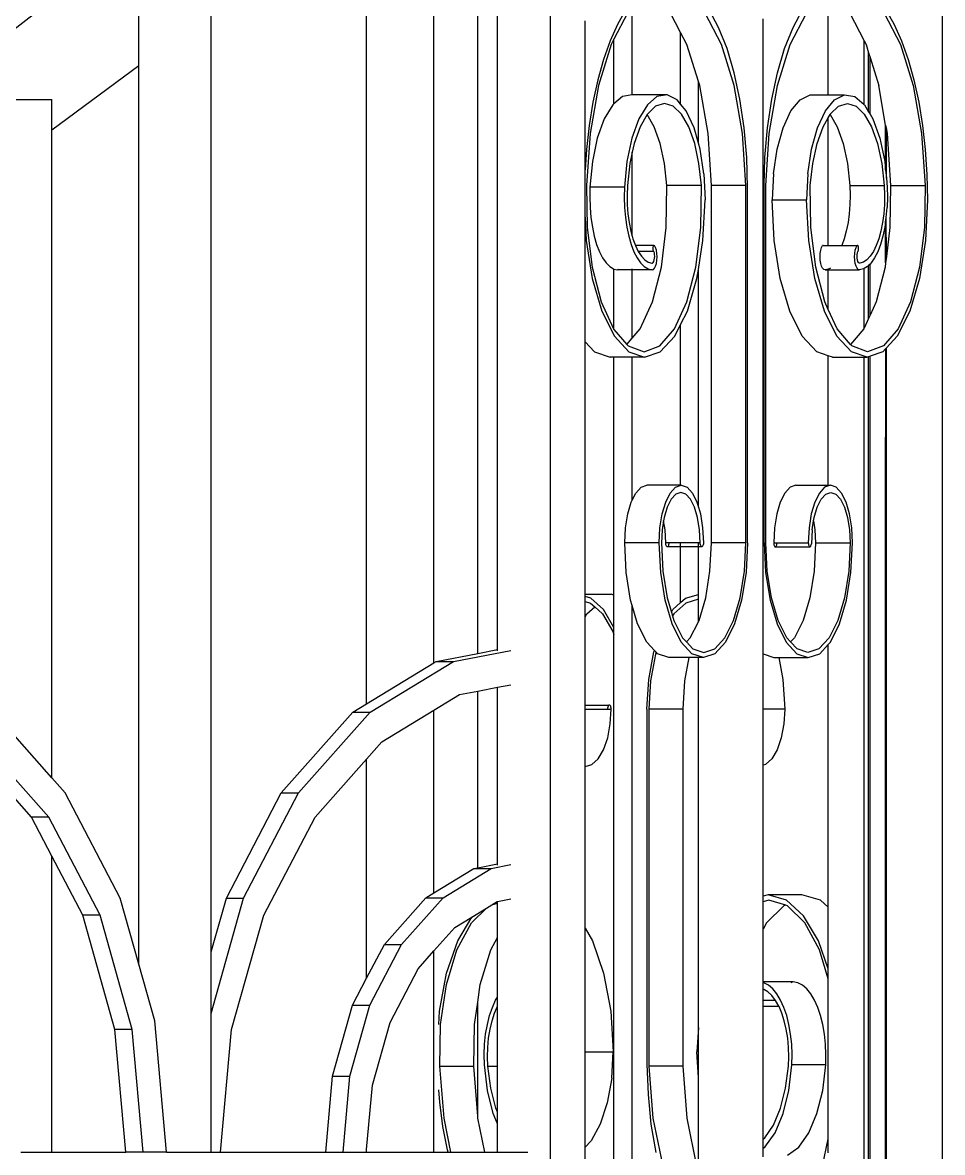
# Model space of a CAD drawing. Header units: millimetres. Extents: x 173236 to 801264, y -94969 to 615039.
# Drawn here: x 500084.4 to 500263.6, y -2894.8 to -2674.7 of the extents above; entities that cross this region are included whole.
import ezdxf

# ---------------------------------------------------------------- set-up
doc = ezdxf.new("R2010")
doc.units = ezdxf.units.MM
doc.header["$MEASUREMENT"] = 0
doc.layers.add('VOX-A-WALL-PATT', color=233, linetype='Continuous')

# ---------------------------------------------------------------- blocks, each defined once
blk = doc.blocks.new('STAIRCASE')
at = {"layer": 'VOX-A-WALL-PATT'}
for p, q in [((500187.22, -2921.08), (500187.22, -2255.49)), ((500263.56, -3046.31), (500263.56, -2477.82)), ((500176.88, -2796.87), (500176.88, -2616.97)), ((500164.5, -2799.45), (500164.5, -2631.16)), ((500173.03, -2797.62), (500173.03, -2631.16)), ((500151.4, -2807.43), (500151.4, -2664.89)), ((500107.02, -2677.17), (500107.02, -2669.67)), ((500241.29, -2688.79), (500241.29, -2668.88)), ((500121.12, -2855.77), (500121.12, -2670.44)), ((500203.13, -2688.81), (500203.13, -2671.91)), ((500087.63, -2672.29), (500051.33, -2700.23)), ((500202.2, -2672.89), (500199.57, -2677.95)), ((500201.84, -2672.3), (500200.27, -2675.07)), ((500212.56, -2676.62), (500210.62, -2672.89)), ((500220.52, -2679), (500217.35, -2672.89)), ((500219.96, -2675.68), (500218.11, -2672.24)), ((500228.67, -2706.48), (500228.67, -2673.97)), ((500233.91, -2679), (500237.08, -2672.89)), ((500234.47, -2675.68), (500236.33, -2672.24)), ((500245.51, -2672.89), (500248.3, -2678.27)), ((500252.24, -2672.89), (500255.41, -2679)), ((500252.64, -2672.4), (500254.16, -2675.07)), ((500193.94, -2703.43), (500193.94, -2674.37)), ((500200.27, -2675.07), (500198.83, -2678.29)), ((500221.61, -2679.79), (500219.96, -2675.68)), ((500232.83, -2679.79), (500234.47, -2675.68)), ((500254.16, -2675.07), (500255.6, -2678.29)), ((500107.02, -2679.45), (500107.02, -2677.17)), ((500198.83, -2678.29), (500197.54, -2681.91)), ((500199.57, -2677.95), (500199.02, -2679)), ((500199.57, -2690.53), (500199.57, -2677.95)), ((500212.56, -2690.59), (500212.56, -2676.62)), ((500213.8, -2679), (500212.56, -2676.62)), ((500248.3, -2690.68), (500248.3, -2678.27)), ((500248.3, -2678.27), (500248.68, -2679)), ((500255.6, -2678.29), (500256.89, -2681.91)), ((500107.02, -2683.14), (500107.02, -2679.45)), ((500199.02, -2679), (500196.55, -2686.99)), ((500216.03, -2686.2), (500213.8, -2679)), ((500223, -2686.99), (500220.52, -2679)), ((500223, -2684.48), (500221.61, -2679.79)), ((500231.43, -2686.99), (500233.91, -2679)), ((500231.43, -2684.48), (500232.83, -2679.79)), ((500248.68, -2679), (500249.18, -2680.59)), ((500249.18, -2692.08), (500249.18, -2680.59)), ((500249.18, -2680.59), (500249.46, -2681.51)), ((500255.41, -2679), (500257.89, -2686.99)), ((500197.54, -2681.91), (500196.42, -2685.9)), ((500249.46, -2692.55), (500249.46, -2681.51)), ((500249.46, -2681.51), (500251.16, -2686.99)), ((500256.89, -2681.91), (500258.01, -2685.9)), ((500107.02, -2683.14), (500090.06, -2695.7)), ((500107.02, -2858.16), (500107.02, -2683.14)), ((500224.12, -2689.65), (500223, -2684.48)), ((500230.32, -2689.65), (500231.43, -2684.48)), ((500196.55, -2686.99), (500194.92, -2696.35)), ((500196.42, -2685.9), (500195.49, -2690.19)), ((500216.03, -2698.23), (500216.03, -2686.2)), ((500216.28, -2686.99), (500216.03, -2686.2)), ((500217.9, -2696.35), (500216.28, -2686.99)), ((500224.63, -2696.35), (500223, -2686.99)), ((500229.81, -2696.35), (500231.43, -2686.99)), ((500252.49, -2694.67), (500251.16, -2686.99)), ((500257.89, -2686.99), (500259.51, -2696.35)), ((500258.01, -2685.9), (500258.95, -2690.19)), ((500201.23, -2689.12), (500199.57, -2690.53)), ((500203.13, -2688.81), (500201.23, -2689.12)), ((500203.2, -2688.79), (500203.13, -2688.81)), ((500209.93, -2688.79), (500203.2, -2688.79)), ((500207.96, -2689.12), (500206.08, -2690.72)), ((500209.93, -2688.79), (500207.96, -2689.12)), ((500211.87, -2689.75), (500209.93, -2688.79)), ((500235.84, -2689.75), (500237.78, -2688.79)), ((500237.78, -2688.79), (500241.29, -2688.79)), ((500241.29, -2688.79), (500244.51, -2688.79)), ((500242.56, -2689.75), (500244.51, -2688.79)), ((500244.51, -2688.79), (500246.48, -2689.12)), ((500246.48, -2689.12), (500248.3, -2690.68)), ((500082.32, -2689.73), (500090.06, -2689.73)), ((500090.06, -2695.7), (500090.06, -2689.73)), ((500195.49, -2690.19), (500194.75, -2694.74)), ((500199.35, -2690.72), (500197.68, -2693.49)), ((500199.57, -2690.53), (500199.35, -2690.72)), ((500206.08, -2690.72), (500204.41, -2693.49)), ((500207.69, -2690.99), (500206.09, -2692.53)), ((500209.4, -2690.46), (500207.69, -2690.99)), ((500211.1, -2690.99), (500209.4, -2690.46)), ((500212.71, -2692.53), (500211.1, -2690.99)), ((500212.56, -2690.59), (500211.87, -2689.75)), ((500213.66, -2691.94), (500212.56, -2690.59)), ((500224.93, -2695.19), (500224.12, -2689.65)), ((500229.5, -2695.19), (500230.32, -2689.65)), ((500234.05, -2691.94), (500235.84, -2689.75)), ((500240.77, -2691.94), (500242.56, -2689.75)), ((500241.72, -2692.53), (500243.33, -2690.99)), ((500243.33, -2690.99), (500245.04, -2690.46)), ((500245.04, -2690.46), (500246.74, -2690.99)), ((500246.74, -2690.99), (500248.35, -2692.53)), ((500248.3, -2690.68), (500248.36, -2690.72)), ((500248.36, -2690.72), (500249.18, -2692.08)), ((500258.95, -2690.19), (500259.69, -2694.74)), ((500197.68, -2693.49), (500196.33, -2697.24)), ((500204.41, -2693.49), (500203.06, -2697.24)), ((500206.03, -2692.62), (500204.66, -2695.01)), ((500206.09, -2692.53), (500206.03, -2692.62)), ((500207.41, -2695.01), (500206.03, -2692.62)), ((500214.14, -2695.01), (500212.71, -2692.53)), ((500215.19, -2695.22), (500213.66, -2691.94)), ((500232.52, -2695.22), (500234.05, -2691.94)), ((500239.25, -2695.22), (500240.77, -2691.94)), ((500240.3, -2695.01), (500241.29, -2693.28)), ((500241.29, -2693.28), (500241.67, -2692.62)), ((500241.29, -2718.14), (500241.29, -2693.28)), ((500241.67, -2692.62), (500241.72, -2692.53)), ((500241.67, -2692.62), (500243.05, -2695.01)), ((500248.35, -2692.53), (500249.77, -2695.01)), ((500249.18, -2692.08), (500249.46, -2692.55)), ((500249.46, -2692.55), (500250.03, -2693.49)), ((500250.03, -2693.49), (500251.38, -2697.24)), ((500090.06, -2821.82), (500090.06, -2695.7)), ((500194.75, -2694.74), (500194.21, -2699.47)), ((500204.66, -2695.01), (500203.5, -2698.29)), ((500208.57, -2698.29), (500207.41, -2695.01)), ((500215.3, -2698.29), (500214.14, -2695.01)), ((500216.03, -2698.23), (500215.19, -2695.22)), ((500225.43, -2700.98), (500224.93, -2695.19)), ((500229, -2700.98), (500229.5, -2695.19)), ((500231.36, -2699.38), (500232.52, -2695.22)), ((500238.09, -2699.38), (500239.25, -2695.22)), ((500239.14, -2698.29), (500240.3, -2695.01)), ((500243.05, -2695.01), (500244.21, -2698.29)), ((500249.77, -2695.01), (500250.94, -2698.29)), ((500252.49, -2703.4), (500252.49, -2694.67)), ((500252.49, -2694.67), (500252.64, -2695.54)), ((500252.64, -2705.02), (500252.64, -2695.54)), ((500252.64, -2695.54), (500252.79, -2696.35)), ((500259.69, -2694.74), (500260.23, -2699.47)), ((500194.92, -2696.35), (500194.26, -2706.48)), ((500196.33, -2697.24), (500195.38, -2701.76)), ((500203.06, -2697.24), (500202.11, -2701.76)), ((500203.5, -2698.29), (500203.13, -2699.97)), ((500209.41, -2702.18), (500208.57, -2698.29)), ((500216.14, -2702.18), (500215.3, -2698.29)), ((500216.35, -2699.38), (500216.03, -2698.23)), ((500218.56, -2706.48), (500217.9, -2696.35)), ((500225.29, -2706.48), (500224.63, -2696.35)), ((500229.14, -2706.48), (500229.81, -2696.35)), ((500238.3, -2702.18), (500239.14, -2698.29)), ((500244.21, -2698.29), (500245.05, -2702.18)), ((500250.94, -2698.29), (500251.78, -2702.18)), ((500251.38, -2697.24), (500252.33, -2701.76)), ((500252.79, -2696.35), (500253.45, -2706.48)), ((500259.51, -2696.35), (500260.18, -2706.48)), ((500194.21, -2699.47), (500193.94, -2703.43)), ((500203.13, -2699.97), (500202.66, -2702.18)), ((500203.13, -2716.31), (500203.13, -2699.97)), ((500217.08, -2704.16), (500216.35, -2699.38)), ((500230.63, -2704.16), (500231.36, -2699.38)), ((500237.36, -2704.16), (500238.09, -2699.38)), ((500260.23, -2699.47), (500260.55, -2704.34)), ((500195.38, -2701.76), (500194.9, -2706.75)), ((500202.11, -2701.76), (500201.62, -2706.75)), ((500202.66, -2702.18), (500202.19, -2706.48)), ((500209.87, -2706.48), (500209.41, -2702.18)), ((500216.6, -2706.48), (500216.14, -2702.18)), ((500225.6, -2706.89), (500225.43, -2700.98)), ((500228.85, -2706.48), (500229, -2700.98)), ((500237.83, -2706.48), (500238.3, -2702.18)), ((500245.05, -2702.18), (500245.51, -2706.48)), ((500251.78, -2702.18), (500252.24, -2706.48)), ((500252.33, -2701.76), (500252.49, -2703.4)), ((500193.94, -2712.61), (500193.94, -2703.43)), ((500217.08, -2704.16), (500217.33, -2709.26)), ((500230.63, -2704.16), (500230.38, -2709.26)), ((500237.36, -2704.16), (500237.11, -2709.26)), ((500252.49, -2703.4), (500252.64, -2705.02)), ((500252.64, -2705.02), (500252.81, -2706.75)), ((500260.55, -2704.34), (500260.66, -2709.26)), ((500194.26, -2706.48), (500194.36, -2714.63)), ((500194.9, -2706.75), (500194.85, -2708.75)), ((500201.62, -2706.75), (500194.9, -2706.75)), ((500201.62, -2706.75), (500201.58, -2708.75)), ((500202.19, -2706.48), (500202.13, -2708.31)), ((500209.77, -2714.63), (500209.87, -2706.48)), ((500216.6, -2706.48), (500209.87, -2706.48)), ((500216.5, -2714.63), (500216.6, -2706.48)), ((500225.29, -2706.48), (500218.56, -2706.48)), ((500218.56, -2776.05), (500218.56, -2706.48)), ((500225.29, -2776.05), (500225.29, -2706.48)), ((500225.6, -2776.05), (500225.6, -2706.89)), ((500228.67, -2706.48), (500228.85, -2706.48)), ((500228.67, -2706.89), (500228.67, -2706.48)), ((500228.67, -2706.89), (500228.84, -2706.89)), ((500228.67, -2776.05), (500228.67, -2706.89)), ((500228.84, -2706.89), (500228.85, -2706.48)), ((500228.84, -2776.05), (500228.84, -2706.89)), ((500229.14, -2776.05), (500229.14, -2706.48)), ((500237.93, -2714.63), (500237.83, -2706.48)), ((500245.51, -2706.48), (500252.24, -2706.48)), ((500245.51, -2706.48), (500245.57, -2708.31)), ((500252.24, -2706.48), (500252.3, -2708.31)), ((500252.81, -2706.75), (500252.85, -2708.75)), ((500253.45, -2706.48), (500253.35, -2714.63)), ((500253.45, -2706.48), (500260.18, -2706.48)), ((500260.18, -2706.48), (500260.08, -2714.63)), ((500194.85, -2708.75), (500194.92, -2710.75)), ((500201.58, -2708.75), (500201.65, -2710.75)), ((500202.13, -2708.31), (500202.17, -2710.15)), ((500216.92, -2717.19), (500217.33, -2709.26)), ((500230.78, -2717.19), (500230.38, -2709.26)), ((500230.38, -2709.26), (500237.11, -2709.26)), ((500237.51, -2717.19), (500237.11, -2709.26)), ((500245.57, -2708.31), (500245.54, -2710.15)), ((500252.3, -2708.31), (500252.26, -2710.15)), ((500252.85, -2708.75), (500252.79, -2710.75)), ((500260.66, -2709.26), (500260.26, -2717.19)), ((500194.92, -2710.75), (500195.09, -2712.7)), ((500201.65, -2710.75), (500201.82, -2712.7)), ((500202.17, -2710.15), (500202.31, -2711.96)), ((500245.54, -2710.15), (500245.4, -2711.96)), ((500252.26, -2710.15), (500252.13, -2711.96)), ((500252.61, -2712.7), (500252.79, -2710.75)), ((500193.94, -2712.61), (500194.18, -2717.19)), ((500193.94, -2736.89), (500193.94, -2712.61)), ((500195.09, -2712.7), (500195.37, -2714.57)), ((500201.82, -2712.7), (500202.1, -2714.57)), ((500202.31, -2711.96), (500202.54, -2713.69)), ((500202.54, -2713.69), (500202.87, -2715.33)), ((500245.17, -2713.69), (500244.84, -2715.33)), ((500245.4, -2711.96), (500245.17, -2713.69)), ((500251.89, -2713.69), (500251.57, -2715.33)), ((500252.13, -2711.96), (500251.89, -2713.69)), ((500252.49, -2713.58), (500252.34, -2714.57)), ((500252.49, -2713.58), (500252.61, -2712.7)), ((500252.49, -2721.53), (500252.49, -2713.58)), ((500252.64, -2720.31), (500252.61, -2712.7)), ((500194.36, -2714.63), (500195.32, -2722.39)), ((500195.37, -2714.57), (500195.74, -2716.33)), ((500202.1, -2714.57), (500202.47, -2716.33)), ((500202.87, -2715.33), (500203.13, -2716.31)), ((500208.81, -2722.39), (500209.77, -2714.63)), ((500215.54, -2722.39), (500216.5, -2714.63)), ((500238.9, -2722.39), (500237.93, -2714.63)), ((500244.84, -2715.33), (500244.43, -2716.83)), ((500251.57, -2715.33), (500251.16, -2716.83)), ((500252.34, -2714.57), (500251.97, -2716.33)), ((500253.35, -2714.63), (500252.64, -2720.31)), ((500260.08, -2714.63), (500259.11, -2722.39)), ((500194.18, -2717.19), (500195.35, -2724.58)), ((500195.74, -2716.33), (500196.2, -2717.93)), ((500196.2, -2717.93), (500196.75, -2719.35)), ((500202.47, -2716.33), (500202.93, -2717.93)), ((500202.93, -2717.93), (500203.48, -2719.35)), ((500203.13, -2716.31), (500203.28, -2716.83)), ((500203.28, -2716.83), (500203.75, -2718.12)), ((500207.37, -2718.14), (500203.75, -2718.12)), ((500203.75, -2718.12), (500203.75, -2718.14)), ((500207.37, -2718.14), (500203.75, -2718.14)), ((500203.75, -2718.14), (500203.76, -2718.16)), ((500203.76, -2718.16), (500204.32, -2719.31)), ((500207.27, -2718.29), (500207.31, -2718.19)), ((500207.31, -2718.19), (500207.37, -2718.14)), ((500207.37, -2718.14), (500207.43, -2718.12)), ((500207.43, -2718.12), (500207.49, -2718.14)), ((500207.69, -2718.54), (500207.49, -2718.14)), ((500216.03, -2722.81), (500216.92, -2717.19)), ((500231.96, -2724.58), (500230.78, -2717.19)), ((500238.69, -2724.58), (500237.51, -2717.19)), ((500240.01, -2718.54), (500240.22, -2718.14)), ((500240.28, -2718.12), (500240.22, -2718.14)), ((500240.34, -2718.13), (500240.28, -2718.12)), ((500240.34, -2718.13), (500241.29, -2718.14)), ((500241.29, -2718.14), (500243.95, -2718.14)), ((500244.43, -2716.83), (500243.95, -2718.14)), ((500243.95, -2718.14), (500246.94, -2718.14)), ((500246.74, -2718.54), (500246.94, -2718.14)), ((500247, -2718.12), (500246.94, -2718.14)), ((500247.06, -2718.13), (500247, -2718.12)), ((500247.12, -2718.19), (500247.06, -2718.13)), ((500247.17, -2718.29), (500247.12, -2718.19)), ((500250.67, -2718.16), (500250.12, -2719.31)), ((500251.16, -2716.83), (500250.67, -2718.16)), ((500251.5, -2717.93), (500250.96, -2719.35)), ((500251.97, -2716.33), (500251.5, -2717.93)), ((500260.26, -2717.19), (500259.08, -2724.58)), ((500196.75, -2719.35), (500197.36, -2720.56)), ((500203.48, -2719.35), (500204.09, -2720.56)), ((500207.37, -2719.3), (500204.32, -2719.31)), ((500204.32, -2719.31), (500204.93, -2720.24)), ((500204.93, -2720.24), (500205.58, -2720.94)), ((500207.2, -2718.56), (500207.23, -2718.41)), ((500207.2, -2718.71), (500207.2, -2718.56)), ((500207.2, -2718.87), (500207.2, -2718.71)), ((500207.23, -2719.02), (500207.2, -2718.87)), ((500207.23, -2718.41), (500207.27, -2718.29)), ((500207.26, -2719.15), (500207.23, -2719.02)), ((500207.31, -2719.24), (500207.26, -2719.15)), ((500207.37, -2719.3), (500207.31, -2719.24)), ((500207.45, -2719.59), (500207.37, -2719.3)), ((500207.49, -2719.92), (500207.45, -2719.59)), ((500207.51, -2720.28), (500207.49, -2719.92)), ((500207.49, -2720.63), (500207.51, -2720.28)), ((500207.85, -2719.07), (500207.69, -2718.54)), ((500207.95, -2719.69), (500207.85, -2719.07)), ((500207.98, -2720.35), (500207.95, -2719.69)), ((500207.95, -2721.01), (500207.98, -2720.35)), ((500239.73, -2720.35), (500239.76, -2719.69)), ((500239.76, -2721.01), (500239.73, -2720.35)), ((500239.76, -2719.69), (500239.86, -2719.07)), ((500239.86, -2719.07), (500240.01, -2718.54)), ((500246.45, -2720.35), (500246.49, -2719.69)), ((500246.49, -2721.01), (500246.45, -2720.35)), ((500246.49, -2719.69), (500246.58, -2719.07)), ((500246.58, -2719.07), (500246.74, -2718.54)), ((500246.93, -2720.28), (500246.94, -2719.92)), ((500246.95, -2720.63), (500246.93, -2720.28)), ((500246.94, -2719.92), (500246.99, -2719.59)), ((500246.99, -2719.59), (500247.07, -2719.3)), ((500247.07, -2719.3), (500247.12, -2719.24)), ((500247.12, -2719.24), (500247.17, -2719.15)), ((500247.21, -2718.41), (500247.17, -2718.29)), ((500247.17, -2719.15), (500247.21, -2719.02)), ((500247.23, -2718.56), (500247.21, -2718.41)), ((500247.21, -2719.02), (500247.23, -2718.87)), ((500247.24, -2718.71), (500247.23, -2718.56)), ((500247.23, -2718.87), (500247.24, -2718.71)), ((500249.51, -2720.24), (500248.85, -2720.94)), ((500250.12, -2719.31), (500249.51, -2720.24)), ((500250.96, -2719.35), (500250.34, -2720.56)), ((500252.64, -2720.31), (500252.49, -2721.53)), ((500195.32, -2722.39), (500197.07, -2729.15)), ((500197.36, -2720.56), (500198.04, -2721.54)), ((500198.04, -2721.54), (500198.76, -2722.26)), ((500198.76, -2722.26), (500199.51, -2722.72)), ((500204.09, -2720.56), (500204.76, -2721.54)), ((500204.76, -2721.54), (500205.48, -2722.26)), ((500205.48, -2722.26), (500206.23, -2722.72)), ((500205.58, -2720.94), (500206.27, -2721.4)), ((500206.27, -2721.4), (500206.97, -2721.59)), ((500206.97, -2721.59), (500207.11, -2721.56)), ((500207.06, -2729.15), (500208.81, -2722.39)), ((500207.11, -2721.56), (500207.23, -2721.43)), ((500207.23, -2721.43), (500207.34, -2721.23)), ((500207.25, -2722.81), (500207.49, -2722.55)), ((500207.34, -2721.23), (500207.43, -2720.95)), ((500207.43, -2720.95), (500207.49, -2720.63)), ((500207.49, -2722.55), (500207.69, -2722.15)), ((500207.69, -2722.15), (500207.85, -2721.62)), ((500207.85, -2721.62), (500207.95, -2721.01)), ((500213.79, -2729.15), (500215.54, -2722.39)), ((500240.64, -2729.15), (500238.9, -2722.39)), ((500239.86, -2721.62), (500239.76, -2721.01)), ((500240.01, -2722.15), (500239.86, -2721.62)), ((500240.22, -2722.55), (500240.01, -2722.15)), ((500240.45, -2722.81), (500240.22, -2722.55)), ((500241.74, -2722.55), (500241.47, -2722.72)), ((500246.58, -2721.62), (500246.49, -2721.01)), ((500246.74, -2722.15), (500246.58, -2721.62)), ((500246.94, -2722.55), (500246.74, -2722.15)), ((500247.18, -2722.81), (500246.94, -2722.55)), ((500247, -2720.95), (500246.95, -2720.63)), ((500247.09, -2721.23), (500247, -2720.95)), ((500247.2, -2721.43), (500247.09, -2721.23)), ((500247.33, -2721.56), (500247.2, -2721.43)), ((500247.46, -2721.59), (500247.33, -2721.56)), ((500248.17, -2721.4), (500247.46, -2721.59)), ((500248.85, -2720.94), (500248.17, -2721.4)), ((500248.95, -2722.26), (500248.3, -2722.65)), ((500249.18, -2722.03), (500248.95, -2722.26)), ((500249.46, -2721.75), (500249.18, -2722.03)), ((500249.18, -2732.35), (500249.18, -2722.03)), ((500249.67, -2721.54), (500249.46, -2721.75)), ((500249.46, -2731.73), (500249.46, -2721.75)), ((500250.34, -2720.56), (500249.67, -2721.54)), ((500252.39, -2722.39), (500250.64, -2729.15)), ((500252.49, -2721.53), (500252.39, -2722.39)), ((500259.11, -2722.39), (500257.37, -2729.15)), ((500195.35, -2724.58), (500197.22, -2730.93)), ((500199.51, -2722.72), (500199.57, -2722.73)), ((500199.57, -2734.52), (500199.57, -2722.73)), ((500199.57, -2722.73), (500200.27, -2722.89)), ((500200.27, -2722.89), (500200.53, -2722.81)), ((500203.13, -2722.89), (500200.27, -2722.89)), ((500200.53, -2722.81), (500200.61, -2722.72)), ((500203.13, -2722.89), (500203.13, -2722.72)), ((500203.13, -2736.18), (500203.13, -2722.89)), ((500207, -2722.89), (500203.13, -2722.89)), ((500206.23, -2722.72), (500207, -2722.89)), ((500207, -2722.89), (500207.25, -2722.81)), ((500213.88, -2730.93), (500215.75, -2724.58)), ((500215.75, -2724.58), (500216.03, -2722.81)), ((500216.03, -2769.13), (500216.03, -2722.81)), ((500233.83, -2730.93), (500231.96, -2724.58)), ((500240.56, -2730.93), (500238.69, -2724.58)), ((500240.71, -2722.89), (500240.45, -2722.81)), ((500241.29, -2722.76), (500240.71, -2722.89)), ((500240.71, -2722.89), (500241.29, -2722.89)), ((500241.47, -2722.72), (500241.29, -2722.76)), ((500241.29, -2722.89), (500241.29, -2722.76)), ((500241.29, -2730.58), (500241.29, -2722.89)), ((500241.29, -2722.89), (500247.43, -2722.89)), ((500247.43, -2722.89), (500247.18, -2722.81)), ((500248.2, -2722.72), (500247.43, -2722.89)), ((500248.3, -2722.65), (500248.2, -2722.72)), ((500248.3, -2734.26), (500248.3, -2722.65)), ((500259.08, -2724.58), (500257.21, -2730.93)), ((500197.07, -2729.15), (500199.47, -2734.4)), ((500204.67, -2734.4), (500207.06, -2729.15)), ((500211.39, -2734.4), (500213.79, -2729.15)), ((500241.29, -2730.58), (500240.64, -2729.15)), ((500250.64, -2729.15), (500249.46, -2731.73)), ((500257.37, -2729.15), (500254.97, -2734.4)), ((500197.22, -2730.93), (500199.66, -2735.8)), ((500212.56, -2733.56), (500213.88, -2730.93)), ((500236.27, -2735.8), (500233.83, -2730.93)), ((500243, -2735.8), (500240.56, -2730.93)), ((500243.04, -2734.4), (500241.29, -2730.58)), ((500257.21, -2730.93), (500254.77, -2735.8)), ((500211.44, -2735.8), (500212.56, -2733.56)), ((500212.56, -2764.86), (500212.56, -2733.56)), ((500249.18, -2732.35), (500248.3, -2734.26)), ((500249.46, -2731.73), (500249.18, -2732.35)), ((500199.47, -2734.4), (500199.57, -2734.52)), ((500199.57, -2734.52), (500202.07, -2737.42)), ((500199.66, -2735.8), (500202.5, -2738.86)), ((500203.13, -2736.18), (500204.67, -2734.4)), ((500208.53, -2737.72), (500211.39, -2734.4)), ((500208.6, -2738.86), (500211.44, -2735.8)), ((500239.11, -2738.86), (500236.27, -2735.8)), ((500245.84, -2738.86), (500243, -2735.8)), ((500245.64, -2737.42), (500243.04, -2734.4)), ((500248.24, -2734.4), (500245.64, -2737.42)), ((500248.3, -2734.26), (500248.24, -2734.4)), ((500254.97, -2734.4), (500252.11, -2737.72)), ((500254.77, -2735.8), (500252.64, -2738.09)), ((500193.94, -2736.89), (500195.78, -2738.86)), ((500193.94, -2786.09), (500193.94, -2736.89)), ((500202.07, -2737.42), (500203.13, -2736.18)), ((500202.07, -2737.42), (500202.33, -2737.72)), ((500202.33, -2737.72), (500205.43, -2738.86)), ((500205.43, -2738.86), (500208.53, -2737.72)), ((500245.9, -2737.72), (500245.64, -2737.42)), ((500249, -2738.86), (500245.9, -2737.72)), ((500252.11, -2737.72), (500249, -2738.86)), ((500195.78, -2738.86), (500198.82, -2739.9)), ((500199.57, -2739.9), (500198.82, -2739.9)), ((500203.13, -2739.9), (500199.57, -2739.9)), ((500199.57, -2786.24), (500199.57, -2739.9)), ((500202.5, -2738.86), (500205.55, -2739.9)), ((500203.13, -2767.73), (500203.13, -2739.9)), ((500205.55, -2739.9), (500203.13, -2739.9)), ((500205.55, -2739.9), (500208.6, -2738.86)), ((500241.29, -2739.61), (500239.11, -2738.86)), ((500241.29, -2764.86), (500241.29, -2739.61)), ((500242.16, -2739.9), (500241.29, -2739.61)), ((500242.16, -2739.9), (500248.3, -2739.9)), ((500248.88, -2739.9), (500245.84, -2738.86)), ((500248.3, -2923.75), (500248.3, -2739.9)), ((500248.3, -2739.9), (500248.88, -2739.9)), ((500249.18, -2739.8), (500248.88, -2739.9)), ((500249.46, -2739.71), (500249.18, -2739.8)), ((500249.18, -2923.42), (500249.18, -2739.8)), ((500251.93, -2738.86), (500249.46, -2739.71)), ((500249.46, -2923.31), (500249.46, -2739.71)), ((500252.49, -2738.25), (500251.93, -2738.86)), ((500252.64, -2738.09), (500252.49, -2738.25)), ((500252.49, -2738.25), (500252.49, -2752.4)), ((500252.64, -2922.09), (500252.64, -2738.09)), ((500252.49, -2752.4), (500252.49, -2755.48)), ((500252.49, -2829.03), (500252.49, -2755.48)), ((500203.13, -2767.73), (500203.82, -2766.36)), ((500203.82, -2766.36), (500204.86, -2765.24)), ((500204.86, -2765.24), (500205.97, -2764.86)), ((500212.56, -2764.86), (500205.97, -2764.86)), ((500209.66, -2768.14), (500210.55, -2766.36)), ((500210.55, -2766.36), (500211.59, -2765.24)), ((500211.64, -2766.57), (500210.73, -2767.55)), ((500211.59, -2765.24), (500212.7, -2764.86)), ((500212.61, -2766.24), (500211.64, -2766.57)), ((500212.7, -2764.86), (500212.56, -2764.86)), ((500213.59, -2766.57), (500212.61, -2766.24)), ((500212.7, -2764.86), (500213.81, -2765.24)), ((500214.5, -2767.55), (500213.59, -2766.57)), ((500213.81, -2765.24), (500214.85, -2766.36)), ((500214.85, -2766.36), (500215.74, -2768.14)), ((500232.86, -2766.36), (500231.97, -2768.14)), ((500233.9, -2765.24), (500232.86, -2766.36)), ((500235.01, -2764.86), (500233.9, -2765.24)), ((500235.01, -2764.86), (500241.29, -2764.86)), ((500239.59, -2766.36), (500238.7, -2768.14)), ((500240.62, -2765.24), (500239.59, -2766.36)), ((500239.94, -2767.55), (500240.84, -2766.57)), ((500241.74, -2764.86), (500240.62, -2765.24)), ((500240.84, -2766.57), (500241.82, -2766.24)), ((500241.29, -2764.86), (500241.74, -2764.86)), ((500242.85, -2765.24), (500241.74, -2764.86)), ((500241.82, -2766.24), (500242.8, -2766.57)), ((500242.8, -2766.57), (500243.71, -2767.55)), ((500243.89, -2766.36), (500242.85, -2765.24)), ((500244.78, -2768.14), (500243.89, -2766.36)), ((500202.25, -2770.45), (500202.93, -2768.14)), ((500202.93, -2768.14), (500203.13, -2767.73)), ((500208.97, -2770.45), (500209.66, -2768.14)), ((500210.73, -2767.55), (500209.95, -2769.11)), ((500215.28, -2769.11), (500214.5, -2767.55)), ((500215.74, -2768.14), (500216.03, -2769.13)), ((500231.97, -2768.14), (500231.29, -2770.45)), ((500238.7, -2768.14), (500238.01, -2770.45)), ((500239.15, -2769.11), (500239.94, -2767.55)), ((500243.71, -2767.55), (500244.49, -2769.11)), ((500245.46, -2770.45), (500244.78, -2768.14)), ((500201.82, -2773.15), (500202.25, -2770.45)), ((500208.54, -2773.15), (500208.97, -2770.45)), ((500209.95, -2769.11), (500209.35, -2771.14)), ((500215.88, -2771.14), (500215.28, -2769.11)), ((500216.03, -2769.13), (500216.42, -2770.45)), ((500216.42, -2770.45), (500216.85, -2773.15)), ((500231.29, -2770.45), (500230.86, -2773.15)), ((500238.01, -2770.45), (500237.58, -2773.15)), ((500238.56, -2771.14), (500239.15, -2769.11)), ((500244.49, -2769.11), (500245.09, -2771.14)), ((500245.89, -2773.15), (500245.46, -2770.45)), ((500201.67, -2776.05), (500201.82, -2773.15)), ((500208.4, -2776.05), (500208.54, -2773.15)), ((500209.25, -2771.76), (500208.97, -2773.51)), ((500209.35, -2771.14), (500209.25, -2771.76)), ((500209.53, -2773.51), (500209.25, -2771.76)), ((500216.26, -2773.51), (500215.88, -2771.14)), ((500216.85, -2773.15), (500217, -2776.05)), ((500230.86, -2773.15), (500230.71, -2776.05)), ((500237.58, -2773.15), (500237.44, -2776.05)), ((500238.18, -2773.51), (500238.46, -2771.76)), ((500238.46, -2771.76), (500238.56, -2771.14)), ((500238.46, -2771.76), (500238.74, -2773.51)), ((500245.09, -2771.14), (500245.46, -2773.51)), ((500246.04, -2776.05), (500245.89, -2773.15)), ((500208.97, -2773.51), (500208.84, -2776.05)), ((500209.66, -2776.05), (500209.53, -2773.51)), ((500216.38, -2776.05), (500216.26, -2773.51)), ((500238.18, -2773.51), (500238.04, -2776.25)), ((500238.74, -2773.51), (500238.86, -2776.05)), ((500245.46, -2773.51), (500245.59, -2776.05)), ((500208.4, -2776.05), (500201.67, -2776.05)), ((500201.96, -2781.84), (500201.67, -2776.05)), ((500208.69, -2781.84), (500208.4, -2776.05)), ((500208.84, -2776.05), (500209.12, -2781.59)), ((500209.67, -2776.25), (500209.66, -2776.05)), ((500210.27, -2776.05), (500209.66, -2776.05)), ((500209.7, -2776.45), (500209.67, -2776.25)), ((500209.75, -2776.61), (500209.7, -2776.45)), ((500209.81, -2776.74), (500209.75, -2776.61)), ((500209.88, -2776.82), (500209.81, -2776.74)), ((500209.96, -2776.85), (500209.88, -2776.82)), ((500210.04, -2776.82), (500209.96, -2776.85)), ((500212.56, -2776.82), (500210.04, -2776.82)), ((500210.18, -2776.61), (500210.12, -2776.74)), ((500210.23, -2776.45), (500210.18, -2776.61)), ((500210.26, -2776.25), (500210.23, -2776.45)), ((500210.27, -2776.05), (500210.26, -2776.25)), ((500212.56, -2776.05), (500210.27, -2776.05)), ((500212.56, -2776.74), (500212.56, -2776.05)), ((500216.03, -2776.05), (500212.56, -2776.05)), ((500216.03, -2776.82), (500212.56, -2776.82)), ((500212.56, -2787.72), (500212.56, -2776.82)), ((500216.03, -2776.74), (500216.03, -2776.05)), ((500216.38, -2776.05), (500216.03, -2776.05)), ((500216.61, -2776.82), (500216.03, -2776.82)), ((500216.03, -2786.12), (500216.03, -2776.82)), ((500216.39, -2776.25), (500216.38, -2776.05)), ((500216.43, -2776.45), (500216.39, -2776.25)), ((500216.47, -2776.61), (500216.43, -2776.45)), ((500216.54, -2776.74), (500216.47, -2776.61)), ((500216.61, -2776.82), (500216.54, -2776.74)), ((500216.69, -2776.85), (500216.61, -2776.82)), ((500216.77, -2776.82), (500216.69, -2776.85)), ((500216.84, -2776.74), (500216.77, -2776.82)), ((500216.91, -2776.61), (500216.84, -2776.74)), ((500216.96, -2776.45), (500216.91, -2776.61)), ((500216.99, -2776.25), (500216.96, -2776.45)), ((500217, -2776.05), (500216.99, -2776.25)), ((500218.28, -2781.59), (500218.56, -2776.05)), ((500225.29, -2776.05), (500218.56, -2776.05)), ((500225.01, -2781.59), (500225.29, -2776.05)), ((500225.6, -2776.05), (500225.3, -2781.84)), ((500228.67, -2776.05), (500228.84, -2776.05)), ((500228.67, -2797.72), (500228.67, -2776.05)), ((500228.84, -2776.05), (500229.13, -2781.84)), ((500229.42, -2781.59), (500229.14, -2776.05)), ((500230.71, -2776.05), (500230.72, -2776.25)), ((500230.71, -2776.05), (500231.32, -2776.05)), ((500230.72, -2776.25), (500230.75, -2776.45)), ((500230.75, -2776.45), (500230.8, -2776.61)), ((500230.8, -2776.61), (500230.86, -2776.74)), ((500230.86, -2776.74), (500230.94, -2776.82)), ((500230.94, -2776.82), (500231.02, -2776.85)), ((500231.02, -2776.85), (500231.1, -2776.82)), ((500231.1, -2776.82), (500237.66, -2776.82)), ((500231.17, -2776.74), (500231.23, -2776.61)), ((500231.23, -2776.61), (500231.28, -2776.45)), ((500231.28, -2776.45), (500231.31, -2776.25)), ((500231.31, -2776.25), (500231.32, -2776.05)), ((500231.32, -2776.05), (500237.44, -2776.05)), ((500237.44, -2776.05), (500237.45, -2776.25)), ((500237.45, -2776.25), (500237.48, -2776.45)), ((500237.48, -2776.45), (500237.53, -2776.61)), ((500237.53, -2776.61), (500237.59, -2776.74)), ((500237.59, -2776.74), (500237.66, -2776.82)), ((500237.66, -2776.82), (500237.74, -2776.85)), ((500237.74, -2776.85), (500237.82, -2776.82)), ((500237.82, -2776.82), (500237.9, -2776.74)), ((500237.9, -2776.74), (500237.96, -2776.61)), ((500237.96, -2776.61), (500238.01, -2776.45)), ((500238.01, -2776.45), (500238.04, -2776.25)), ((500238.86, -2776.05), (500238.58, -2781.59)), ((500238.86, -2776.05), (500245.59, -2776.05)), ((500245.59, -2776.05), (500245.31, -2781.59)), ((500245.74, -2781.84), (500246.04, -2776.05)), ((500202.82, -2787.24), (500201.96, -2781.84)), ((500209.55, -2787.24), (500208.69, -2781.84)), ((500209.12, -2781.59), (500209.95, -2786.75)), ((500217.46, -2786.75), (500218.28, -2781.59)), ((500224.19, -2786.75), (500225.01, -2781.59)), ((500225.3, -2781.84), (500224.44, -2787.24)), ((500229.13, -2781.84), (500229.99, -2787.24)), ((500230.25, -2786.75), (500229.42, -2781.59)), ((500238.58, -2781.59), (500237.76, -2786.75)), ((500245.31, -2781.59), (500244.49, -2786.75)), ((500244.88, -2787.24), (500245.74, -2781.84)), ((500193.94, -2786.09), (500199.04, -2786.09)), ((500193.94, -2786.52), (500193.94, -2786.09)), ((500199.57, -2786.24), (500199.04, -2786.09)), ((500199.57, -2792.59), (500199.57, -2786.24)), ((500213.51, -2786.85), (500216.03, -2786.12)), ((500216.03, -2787.07), (500216.03, -2786.12)), ((500195.07, -2786.85), (500193.94, -2786.52)), ((500193.94, -2787.48), (500193.94, -2786.52)), ((500193.94, -2787.48), (500195.03, -2787.79)), ((500193.94, -2790.51), (500193.94, -2787.48)), ((500194.29, -2789.93), (500195.83, -2788.52)), ((500195.03, -2787.79), (500195.83, -2788.52)), ((500197.51, -2789.08), (500195.07, -2786.85)), ((500195.83, -2788.52), (500197.37, -2789.93)), ((500203.13, -2788.29), (500202.82, -2787.24)), ((500203.13, -2931.47), (500203.13, -2788.29)), ((500204.19, -2791.87), (500203.13, -2788.29)), ((500210.92, -2791.87), (500209.55, -2787.24)), ((500209.95, -2786.75), (500210.78, -2789.58)), ((500211.07, -2789.08), (500212.56, -2787.72)), ((500213.55, -2787.79), (500211.21, -2789.93)), ((500212.56, -2787.72), (500213.51, -2786.85)), ((500216.03, -2787.07), (500213.55, -2787.79)), ((500216.03, -2791.43), (500216.03, -2787.07)), ((500216.15, -2791.18), (500217.46, -2786.75)), ((500222.88, -2791.18), (500224.19, -2786.75)), ((500224.44, -2787.24), (500223.08, -2791.87)), ((500229.99, -2787.24), (500231.36, -2791.87)), ((500231.55, -2791.18), (500230.25, -2786.75)), ((500237.76, -2786.75), (500236.46, -2791.18)), ((500244.49, -2786.75), (500243.18, -2791.18)), ((500243.52, -2791.87), (500244.88, -2787.24)), ((500193.94, -2790.51), (500194.29, -2789.93)), ((500193.94, -2807.66), (500193.94, -2790.51)), ((500197.37, -2789.93), (500199.37, -2793.33)), ((500199.57, -2792.59), (500197.51, -2789.08)), ((500210.78, -2789.58), (500211.07, -2789.08)), ((500210.78, -2789.58), (500210.99, -2790.3)), ((500211.21, -2789.93), (500210.99, -2790.3)), ((500210.99, -2790.3), (500211.25, -2791.18)), ((500199.57, -2793.91), (500199.57, -2792.59)), ((500205.97, -2795.42), (500204.19, -2791.87)), ((500212.7, -2795.42), (500210.92, -2791.87)), ((500211.25, -2791.18), (500212.96, -2794.58)), ((500214.45, -2794.58), (500216.03, -2791.43)), ((500216.03, -2791.43), (500216.15, -2791.18)), ((500221.18, -2794.58), (500222.88, -2791.18)), ((500223.08, -2791.87), (500221.3, -2795.42)), ((500231.36, -2791.87), (500233.14, -2795.42)), ((500233.26, -2794.58), (500231.55, -2791.18)), ((500236.46, -2791.18), (500234.75, -2794.58)), ((500243.18, -2791.18), (500241.48, -2794.58)), ((500241.74, -2795.42), (500243.52, -2791.87)), ((500199.37, -2793.33), (500199.57, -2793.91)), ((500199.57, -2897.23), (500199.57, -2793.91)), ((500212.96, -2794.58), (500213.7, -2795.38)), ((500213.7, -2795.38), (500214.45, -2794.58)), ((500219.2, -2796.72), (500221.18, -2794.58)), ((500234, -2795.38), (500233.26, -2794.58)), ((500234.75, -2794.58), (500234, -2795.38)), ((500241.48, -2794.58), (500239.5, -2796.72)), ((500168.33, -2799.18), (500179.46, -2797.02)), ((500173.03, -2797.62), (500176.88, -2796.87)), ((500176.88, -2797.12), (500176.88, -2796.87)), ((500207.45, -2797.02), (500205.97, -2795.42)), ((500206.36, -2802.67), (500207.37, -2797.27)), ((500207.37, -2797.27), (500207.45, -2797.02)), ((500207.8, -2797.39), (500207.45, -2797.02)), ((500207.8, -2797.39), (500207.67, -2797.76)), ((500208.04, -2797.66), (500207.8, -2797.39)), ((500214.77, -2797.66), (500212.7, -2795.42)), ((500213.7, -2795.38), (500214.94, -2796.72)), ((500214.94, -2796.72), (500217.07, -2797.44)), ((500217.07, -2797.44), (500219.2, -2796.72)), ((500221.3, -2795.42), (500219.22, -2797.66)), ((500233.14, -2795.42), (500235.21, -2797.66)), ((500235.24, -2796.72), (500234, -2795.38)), ((500237.37, -2797.44), (500235.24, -2796.72)), ((500239.5, -2796.72), (500237.37, -2797.44)), ((500239.66, -2797.66), (500241.29, -2795.9)), ((500241.29, -2795.9), (500241.74, -2795.42)), ((500241.29, -2847.03), (500241.29, -2795.9)), ((500151.4, -2807.43), (500164.5, -2799.45)), ((500152.09, -2809.07), (500168.33, -2799.18)), ((500164.5, -2799.45), (500164.95, -2799.18)), ((500164.95, -2799.18), (500173.03, -2797.62)), ((500164.95, -2799.18), (500168.33, -2799.18)), ((500207.67, -2797.76), (500206.7, -2802.92)), ((500210.27, -2798.42), (500208.04, -2797.66)), ((500214.14, -2798.42), (500210.27, -2798.42)), ((500214.14, -2798.42), (500213.3, -2802.92)), ((500216.03, -2798.42), (500214.14, -2798.42)), ((500217, -2798.42), (500214.77, -2797.66)), ((500217, -2798.42), (500216.03, -2798.42)), ((500216.03, -2870.47), (500216.03, -2798.42)), ((500219.22, -2797.66), (500217, -2798.42)), ((500228.67, -2797.72), (500230.71, -2798.42)), ((500228.67, -2808.46), (500228.67, -2797.72)), ((500230.71, -2798.42), (500231.71, -2798.42)), ((500231.71, -2798.42), (500232.5, -2802.67)), ((500231.71, -2798.42), (500237.44, -2798.42)), ((500235.21, -2797.66), (500237.44, -2798.42)), ((500237.44, -2798.42), (500239.66, -2797.66)), ((500176.88, -2804.2), (500179.46, -2803.7)), ((500206.01, -2808.46), (500206.36, -2802.67)), ((500206.7, -2802.92), (500206.37, -2808.46)), ((500213.3, -2802.92), (500212.97, -2808.46)), ((500232.5, -2802.67), (500232.85, -2808.46)), ((500164.5, -2808.67), (500169.5, -2805.63)), ((500169.5, -2805.63), (500173.03, -2804.95)), ((500173.03, -2804.95), (500176.88, -2804.2)), ((500173.03, -2839.35), (500173.03, -2804.95)), ((500176.88, -2838.61), (500176.88, -2804.2)), ((500148.72, -2809.07), (500151.4, -2807.43)), ((500193.94, -2807.66), (500198.59, -2807.69)), ((500193.94, -2808.46), (500193.94, -2807.66)), ((500193.94, -2808.46), (500198.32, -2808.46)), ((500193.94, -2819.65), (500193.94, -2808.46)), ((500198.33, -2808.25), (500198.32, -2808.46)), ((500198.32, -2808.46), (500199.04, -2808.46)), ((500198.37, -2808.06), (500198.33, -2808.25)), ((500198.43, -2807.9), (500198.37, -2808.06)), ((500198.5, -2807.77), (500198.43, -2807.9)), ((500198.68, -2807.66), (500198.59, -2807.69)), ((500198.78, -2807.69), (500198.68, -2807.66)), ((500198.86, -2807.77), (500198.78, -2807.69)), ((500198.94, -2807.9), (500198.86, -2807.77)), ((500198.87, -2811.36), (500199.04, -2808.46)), ((500198.99, -2808.06), (500198.94, -2807.9)), ((500199.03, -2808.25), (500198.99, -2808.06)), ((500199.04, -2808.46), (500199.03, -2808.25)), ((500206.01, -2808.46), (500206.01, -2877.62)), ((500206.37, -2808.46), (500206.37, -2878.03)), ((500212.97, -2808.46), (500206.37, -2808.46)), ((500212.97, -2808.46), (500212.97, -2878.03)), ((500232.85, -2808.46), (500228.67, -2808.46)), ((500228.67, -2819.39), (500228.67, -2808.46)), ((500232.85, -2808.46), (500232.68, -2811.36)), ((500134.77, -2824.79), (500148.72, -2809.07)), ((500138.14, -2824.79), (500152.09, -2809.07)), ((500148.72, -2809.07), (500152.09, -2809.07)), ((500154.36, -2814.85), (500164.5, -2808.67)), ((500164.5, -2844.24), (500164.5, -2808.67)), ((500198.37, -2814.05), (500198.87, -2811.36)), ((500232.68, -2811.36), (500232.17, -2814.05)), ((500089.48, -2829.52), (500076.48, -2814.85)), ((500090.06, -2821.82), (500082.32, -2813.09)), ((500151.4, -2818.18), (500154.36, -2814.85)), ((500197.56, -2816.37), (500198.37, -2814.05)), ((500232.17, -2814.05), (500231.37, -2816.37)), ((500196.51, -2818.15), (500197.56, -2816.37)), ((500231.37, -2816.37), (500230.32, -2818.15)), ((500141.35, -2829.52), (500151.4, -2818.18)), ((500151.4, -2860.9), (500151.4, -2818.18)), ((500193.98, -2819.65), (500195.29, -2819.27)), ((500195.29, -2819.27), (500196.51, -2818.15)), ((500229.1, -2819.27), (500228.67, -2819.39)), ((500228.67, -2844.88), (500228.67, -2819.39)), ((500230.32, -2818.15), (500229.1, -2819.27)), ((500193.94, -2819.65), (500193.98, -2819.65)), ((500193.94, -2851.16), (500193.94, -2819.65)), ((500092.69, -2824.79), (500090.06, -2821.82)), ((500086.11, -2829.52), (500082.32, -2825.24)), ((500103.39, -2845.29), (500092.69, -2824.79)), ((500124.07, -2845.29), (500134.77, -2824.79)), ((500127.44, -2845.29), (500138.14, -2824.79)), ((500134.77, -2824.79), (500138.14, -2824.79)), ((500089.48, -2829.52), (500086.11, -2829.52)), ((500090.06, -2837.08), (500086.11, -2829.52)), ((500099.46, -2848.63), (500089.48, -2829.52)), ((500131.38, -2848.63), (500141.35, -2829.52)), ((500252.49, -2832.11), (500252.49, -2829.03)), ((500252.49, -2901.27), (500252.49, -2832.11)), ((500090.06, -2894.78), (500090.06, -2837.08)), ((500096.09, -2848.63), (500090.06, -2837.08)), ((500173.03, -2839.35), (500176.88, -2838.61)), ((500175.67, -2839.49), (500179.46, -2838.76)), ((500176.88, -2838.86), (500176.88, -2838.61)), ((500164.5, -2844.24), (500172.3, -2839.49)), ((500166.28, -2845.21), (500175.67, -2839.49)), ((500172.3, -2839.49), (500173.03, -2839.35)), ((500172.3, -2839.49), (500175.67, -2839.49)), ((500107.02, -2858.16), (500103.39, -2845.29)), ((500121.12, -2855.77), (500124.07, -2845.29)), ((500121.12, -2867.73), (500127.44, -2845.29)), ((500124.07, -2845.29), (500127.44, -2845.29)), ((500154.85, -2854.31), (500162.91, -2845.21)), ((500158.22, -2854.31), (500166.28, -2845.21)), ((500162.91, -2845.21), (500164.5, -2844.24)), ((500162.91, -2845.21), (500166.28, -2845.21)), ((500176.88, -2845.94), (500179.46, -2845.44)), ((500229.6, -2844.61), (500228.67, -2844.88)), ((500228.67, -2845.98), (500228.67, -2844.88)), ((500229.75, -2845.65), (500228.67, -2845.98)), ((500233.19, -2845.65), (500229.6, -2844.61)), ((500236.2, -2844.61), (500229.6, -2844.61)), ((500233.04, -2846.68), (500229.75, -2845.65)), ((500236.53, -2848.71), (500233.19, -2845.65)), ((500239.79, -2845.65), (500236.2, -2844.61)), ((500241.29, -2847.03), (500239.79, -2845.65)), ((500171.81, -2850.11), (500174.72, -2847.24)), ((500171.9, -2848.96), (500174.72, -2847.24)), ((500174.72, -2847.24), (500175.77, -2846.6)), ((500175.77, -2846.6), (500176.85, -2845.94)), ((500175.77, -2846.6), (500176.88, -2846.26)), ((500176.85, -2845.94), (500176.88, -2845.94)), ((500176.88, -2846.26), (500176.88, -2845.94)), ((500176.88, -2852.96), (500176.88, -2846.26)), ((500228.67, -2851.33), (500228.67, -2845.98)), ((500232.69, -2846.79), (500229.32, -2850.11)), ((500233.04, -2846.68), (500232.69, -2846.79)), ((500233.4, -2846.79), (500233.04, -2846.68)), ((500236.76, -2850.11), (500233.4, -2846.79)), ((500241.29, -2859.03), (500241.29, -2847.03)), ((500102.36, -2870.89), (500096.09, -2848.63)), ((500099.46, -2848.63), (500096.09, -2848.63)), ((500105.73, -2870.89), (500099.46, -2848.63)), ((500125.1, -2870.89), (500131.38, -2848.63)), ((500168.55, -2850.99), (500171.9, -2848.96)), ((500168.99, -2855.36), (500171.81, -2850.11)), ((500169.18, -2853.58), (500171.9, -2848.96)), ((500229.32, -2850.11), (500228.67, -2851.33)), ((500239.4, -2853.58), (500236.53, -2848.71)), ((500239.59, -2855.36), (500236.76, -2850.11)), ((500164.5, -2855.56), (500168.55, -2850.99)), ((500193.94, -2851.16), (500195.37, -2853.58)), ((500193.94, -2875.24), (500193.94, -2851.16)), ((500228.67, -2861.61), (500228.67, -2851.33)), ((500151.4, -2860.9), (500154.85, -2854.31)), ((500152.03, -2866.16), (500158.22, -2854.31)), ((500154.85, -2854.31), (500158.22, -2854.31)), ((500166.97, -2859.93), (500169.18, -2853.58)), ((500175.59, -2855.36), (500176.88, -2852.96)), ((500176.88, -2864.57), (500176.88, -2852.96)), ((500195.37, -2853.58), (500197.57, -2859.93)), ((500241.29, -2859.03), (500239.4, -2853.58)), ((500121.12, -2867.73), (500121.12, -2855.77)), ((500161.43, -2859.03), (500164.5, -2855.56)), ((500164.5, -2894.78), (500164.5, -2855.56)), ((500166.94, -2862.12), (500168.99, -2855.36)), ((500173.53, -2862.12), (500175.59, -2855.36)), ((500241.29, -2860.98), (500239.59, -2855.36)), ((500110.12, -2869.16), (500107.02, -2858.16)), ((500155.97, -2869.5), (500161.43, -2859.03)), ((500241.29, -2860.98), (500241.29, -2859.03)), ((500148.66, -2866.16), (500151.4, -2860.9)), ((500165.59, -2867.31), (500166.97, -2859.93)), ((500197.57, -2859.93), (500198.96, -2867.31)), ((500241.29, -2892.16), (500241.29, -2860.98)), ((500165.8, -2869.88), (500166.94, -2862.12)), ((500173.03, -2865.55), (500173.53, -2862.12)), ((500234.49, -2861.61), (500228.67, -2861.61)), ((500228.67, -2861.77), (500228.67, -2861.61)), ((500228.8, -2861.79), (500228.67, -2861.77)), ((500228.67, -2863.09), (500228.67, -2861.77)), ((500228.76, -2863.11), (500228.67, -2863.09)), ((500228.67, -2865.2), (500228.67, -2863.09)), ((500229.57, -2863.57), (500228.76, -2863.11)), ((500229.68, -2862.25), (500228.8, -2861.79)), ((500230.53, -2862.97), (500229.68, -2862.25)), ((500231.32, -2863.95), (500230.53, -2862.97)), ((500234.19, -2861.7), (500234.09, -2861.79)), ((500234.49, -2861.61), (500234.19, -2861.7)), ((500235.4, -2861.79), (500234.49, -2861.61)), ((500236.28, -2862.25), (500235.4, -2861.79)), ((500237.13, -2862.97), (500236.28, -2862.25)), ((500237.92, -2863.95), (500237.13, -2862.97)), ((500172.4, -2869.88), (500173.03, -2865.55)), ((500173.03, -2887.75), (500173.03, -2865.55)), ((500175.89, -2866.57), (500176.53, -2865.15)), ((500176.53, -2865.15), (500176.88, -2864.57)), ((500176.87, -2866.34), (500176.88, -2864.57)), ((500231.06, -2865.2), (500228.67, -2865.2)), ((500228.67, -2866.37), (500228.67, -2865.2)), ((500230.34, -2864.27), (500229.57, -2863.57)), ((500231.06, -2865.2), (500230.34, -2864.27)), ((500231.71, -2866.34), (500231.06, -2865.2)), ((500232.05, -2865.15), (500231.32, -2863.95)), ((500232.69, -2866.57), (500232.05, -2865.15)), ((500238.64, -2865.15), (500237.92, -2863.95)), ((500239.28, -2866.57), (500238.64, -2865.15)), ((500121.12, -2894.78), (500121.12, -2867.73)), ((500144.77, -2879.97), (500148.66, -2866.16)), ((500148.14, -2879.97), (500152.03, -2866.16)), ((500148.66, -2866.16), (500152.03, -2866.16)), ((500165.44, -2869.88), (500165.59, -2867.31)), ((500175.35, -2868.18), (500175.89, -2866.57)), ((500175.82, -2869.18), (500176.3, -2867.68)), ((500176.3, -2867.68), (500176.87, -2866.34)), ((500176.88, -2878.03), (500176.87, -2866.34)), ((500198.96, -2867.31), (500199.43, -2875.24)), ((500231.72, -2866.37), (500228.67, -2866.37)), ((500228.67, -2866.39), (500228.67, -2866.37)), ((500231.73, -2866.39), (500228.67, -2866.39)), ((500228.67, -2892.23), (500228.67, -2866.39)), ((500231.72, -2866.37), (500231.71, -2866.34)), ((500231.73, -2866.39), (500231.72, -2866.37)), ((500232.28, -2867.68), (500231.73, -2866.39)), ((500232.76, -2869.18), (500232.28, -2867.68)), ((500233.23, -2868.18), (500232.69, -2866.57)), ((500239.83, -2868.18), (500239.28, -2866.57)), ((500112.42, -2894.78), (500110.12, -2869.16)), ((500152.53, -2881.69), (500155.97, -2869.5)), ((500165.68, -2878.03), (500165.8, -2869.88)), ((500172.28, -2878.03), (500172.4, -2869.88)), ((500174.58, -2871.81), (500174.91, -2869.93)), ((500174.91, -2869.93), (500175.35, -2868.18)), ((500175.43, -2870.82), (500175.82, -2869.18)), ((500233.14, -2870.82), (500232.76, -2869.18)), ((500233.67, -2869.93), (500233.23, -2868.18)), ((500233.99, -2871.81), (500233.67, -2869.93)), ((500240.27, -2869.93), (500239.83, -2868.18)), ((500240.59, -2871.81), (500240.27, -2869.93)), ((500104.5, -2894.78), (500102.36, -2870.89)), ((500105.73, -2870.89), (500102.36, -2870.89)), ((500107.87, -2894.78), (500105.73, -2870.89)), ((500122.96, -2894.78), (500125.1, -2870.89)), ((500174.38, -2873.76), (500174.58, -2871.81)), ((500175.16, -2872.55), (500175.43, -2870.82)), ((500216.03, -2870.47), (500215.75, -2875.24)), ((500216.03, -2880.21), (500216.03, -2870.47)), ((500233.42, -2872.55), (500233.14, -2870.82)), ((500234.2, -2873.76), (500233.99, -2871.81)), ((500240.79, -2873.76), (500240.59, -2871.81)), ((500174.3, -2875.76), (500174.38, -2873.76)), ((500174.95, -2876.2), (500175, -2874.36)), ((500175, -2874.36), (500175.16, -2872.55)), ((500233.58, -2874.36), (500233.42, -2872.55)), ((500233.63, -2876.2), (500233.58, -2874.36)), ((500234.28, -2875.76), (500234.2, -2873.76)), ((500240.87, -2875.76), (500240.79, -2873.76)), ((500174.35, -2877.76), (500174.3, -2875.76)), ((500175.02, -2878.03), (500174.95, -2876.2)), ((500193.94, -2875.24), (500199.43, -2875.24)), ((500193.94, -2893.79), (500193.94, -2875.24)), ((500199.14, -2880.35), (500199.43, -2875.24)), ((500216.03, -2880.21), (500215.75, -2875.24)), ((500233.55, -2878.03), (500233.63, -2876.2)), ((500234.23, -2877.76), (500234.28, -2875.76)), ((500240.82, -2877.76), (500240.87, -2875.76)), ((500165.68, -2878.03), (500172.28, -2878.03)), ((500166.47, -2888.15), (500165.68, -2878.03)), ((500173.03, -2887.75), (500172.28, -2878.03)), ((500174.92, -2882.75), (500174.35, -2877.76)), ((500175.02, -2878.03), (500176.88, -2878.03)), ((500175.57, -2882.33), (500175.02, -2878.03)), ((500176.88, -2886.99), (500176.88, -2878.03)), ((500206.01, -2877.62), (500206.21, -2883.53)), ((500206.37, -2878.03), (500207.16, -2888.15)), ((500212.97, -2878.03), (500206.37, -2878.03)), ((500212.97, -2878.03), (500213.75, -2888.15)), ((500233.01, -2882.33), (500233.55, -2878.03)), ((500233.65, -2882.75), (500234.23, -2877.76)), ((500240.82, -2877.76), (500234.23, -2877.76)), ((500240.25, -2882.75), (500240.82, -2877.76)), ((500143.44, -2894.78), (500144.77, -2879.97)), ((500144.77, -2879.97), (500148.14, -2879.97)), ((500146.81, -2894.78), (500148.14, -2879.97)), ((500199.14, -2880.35), (500198.28, -2885.13)), ((500216.03, -2898.52), (500216.03, -2880.21)), ((500151.4, -2894.25), (500152.53, -2881.69)), ((500165.63, -2885.04), (500165.44, -2882.61)), ((500176.04, -2887.26), (500174.92, -2882.75)), ((500176.56, -2886.22), (500175.57, -2882.33)), ((500232.02, -2886.22), (500233.01, -2882.33)), ((500232.54, -2887.26), (500233.65, -2882.75)), ((500239.13, -2887.26), (500240.25, -2882.75)), ((500166.26, -2889.77), (500165.63, -2885.04)), ((500198.28, -2885.13), (500196.91, -2889.29)), ((500206.21, -2883.53), (500206.79, -2889.32)), ((500176.88, -2889.25), (500176.04, -2887.26)), ((500176.88, -2886.99), (500176.56, -2886.22)), ((500176.88, -2889.25), (500176.88, -2886.99)), ((500230.65, -2889.5), (500232.02, -2886.22)), ((500230.95, -2891.02), (500232.54, -2887.26)), ((500237.54, -2891.02), (500239.13, -2887.26)), ((500167.13, -2894.32), (500166.26, -2889.77)), ((500167.82, -2894.78), (500166.47, -2888.15)), ((500173.06, -2888.15), (500173.03, -2887.75)), ((500174.42, -2894.78), (500173.06, -2888.15)), ((500176.88, -2894.78), (500176.88, -2889.25)), ((500196.91, -2889.29), (500195.12, -2892.57)), ((500206.79, -2889.32), (500207.75, -2894.86)), ((500207.16, -2888.15), (500209.07, -2897.52)), ((500213.75, -2888.15), (500215.66, -2897.52)), ((500228.97, -2891.98), (500230.65, -2889.5)), ((500228.67, -2892.23), (500228.97, -2891.98)), ((500228.99, -2893.79), (500230.95, -2891.02)), ((500235.58, -2893.79), (500237.54, -2891.02)), ((500151.36, -2894.78), (500151.4, -2894.25)), ((500151.4, -2894.78), (500151.4, -2894.25)), ((500195.12, -2892.57), (500193.94, -2893.79)), ((500193.94, -2909.85), (500193.94, -2893.79)), ((500228.67, -2894.02), (500228.67, -2892.23)), ((500228.67, -2894.02), (500228.99, -2893.79)), ((500228.67, -2895.71), (500228.67, -2894.02)), ((500233.37, -2895.38), (500235.58, -2893.79)), ((500240.2, -2897.52), (500241.29, -2892.16)), ((500241.29, -2894.91), (500241.29, -2892.16)), ((500084.02, -2894.78), (500090.06, -2894.78)), ((500090.06, -2894.78), (500104.5, -2894.78)), ((500107.87, -2894.78), (500104.5, -2894.78)), ((500112.42, -2894.78), (500107.87, -2894.78)), ((500112.42, -2894.78), (500115.11, -2894.78)), ((500115.11, -2894.78), (500121.12, -2894.78)), ((500121.12, -2894.78), (500122.96, -2894.78)), ((500122.96, -2894.78), (500143.44, -2894.78)), ((500143.44, -2894.78), (500146.81, -2894.78)), ((500146.81, -2894.78), (500151.36, -2894.78)), ((500151.36, -2894.78), (500151.4, -2894.78)), ((500151.4, -2894.78), (500164.5, -2894.78)), ((500164.5, -2894.78), (500167.25, -2894.78)), ((500167.25, -2894.78), (500167.13, -2894.32)), ((500167.25, -2894.78), (500167.82, -2894.78)), ((500167.82, -2894.78), (500174.42, -2894.78)), ((500174.42, -2894.78), (500176.88, -2894.78)), ((500176.88, -2894.78), (500182.8, -2894.78))]:
    blk.add_line(p, q, dxfattribs=at)

msp = doc.modelspace()

# ---------------------------------------------------------------- block references
msp.add_blockref('STAIRCASE', (0, 0))

doc.saveas('drawing.dxf')
